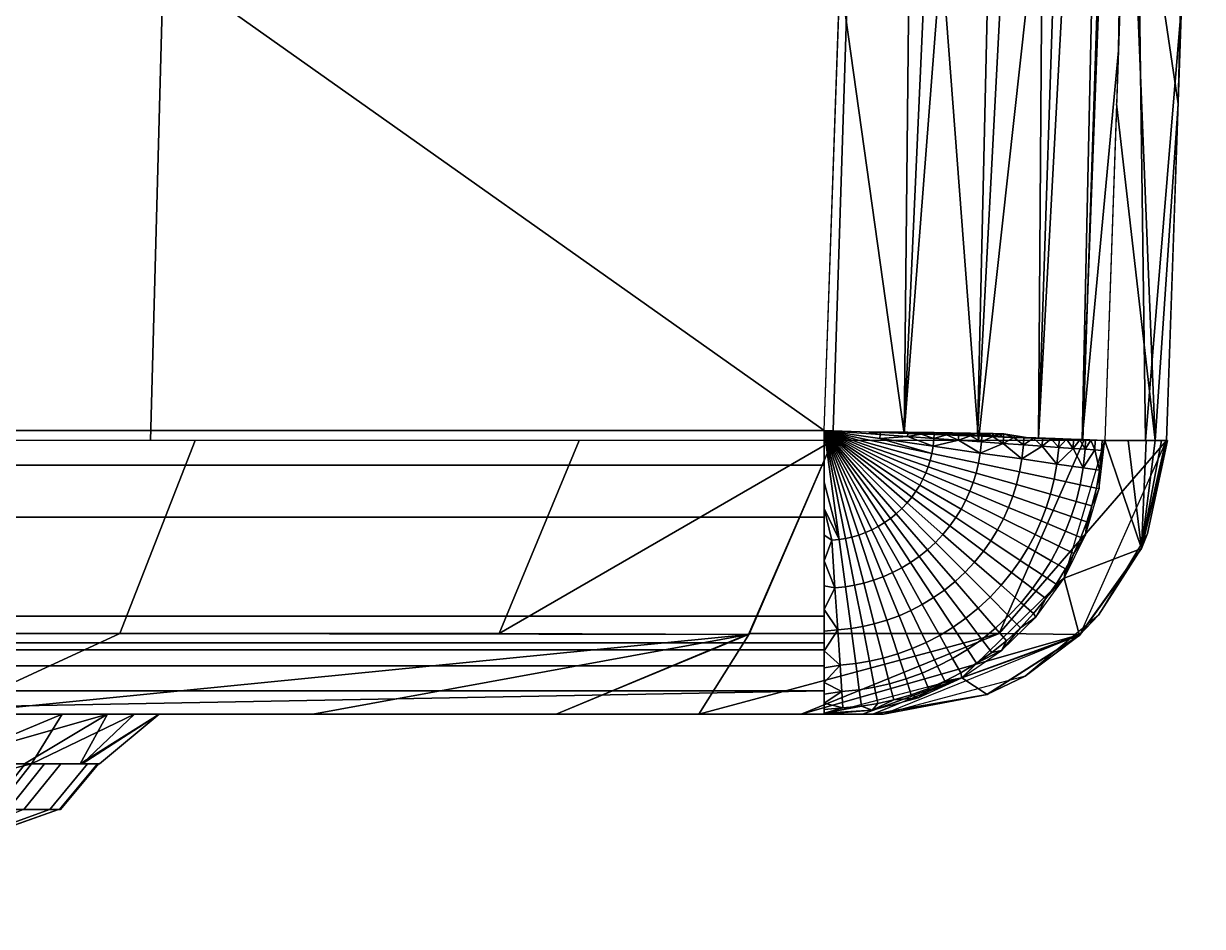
# Model space of a CAD drawing. Extents: x -48 to 59, y -19 to 0.
# Drawn here: x 56.451 to 59.36, y -4.471 to -2.242 of the extents above; entities that cross this region are included whole.
import ezdxf

# ---------------------------------------------------------------- set-up
doc = ezdxf.new("R2010")
doc.units = 0
doc.header["$MEASUREMENT"] = 0
doc.layers.add('IGES LEVEL 0', color=7, linetype='CONTINUOUS')

msp = doc.modelspace()

# ---------------------------------------------------------------- linework, layer by layer
at = {"layer": 'IGES LEVEL 0'}
for points in [[(58.4271, -3.2469, 0), (58.4271, -3.2469, 0), (58.5414, 0.0531, 0), (53.7636, 0.0531, 0)], [(53.7636, 0.0531, 0), (53.7636, 0.0531, 0), (53.803, -3.2469, 0), (58.4271, -3.2469, 0)], [(54.0762, -3.271, 18.6437), (54.1432, 0.0531, 18.7385), (56.8536, 0.0531, 15.0783), (56.7639, -3.271, 15.0047)], [(56.7639, -3.271, 15.0047), (56.8536, 0.0531, 15.0783), (58.5548, 0.0531, 10.5702), (58.448, -3.271, 10.5248)], [(58.5548, 0.0531, 10.5702), (58.5548, 0.0531, 10.5702), (58.8073, -3.271, 8.6645), (58.448, -3.271, 10.5248)], [(58.659, 0.0531, 0.01), (58.659, 0.0531, 0.01), (58.6239, -3.2538, 0.0283), (58.4658, -2.1276, 0)], [(58.8073, -3.271, 8.6645), (58.8073, -3.271, 8.6645), (58.5548, 0.0531, 10.5702), (59.1748, 0.0531, 6.8312)], [(58.881, 0.0531, 0.0879), (58.881, 0.0531, 0.0879), (58.8049, -3.26, 0.1109), (58.6239, -3.2538, 0.0283)], [(58.6239, -3.2538, 0.0283), (58.6239, -3.2538, 0.0283), (58.7733, 0.0531, 0.0395), (58.881, 0.0531, 0.0879)], [(58.6239, -3.2538, 0.0283), (58.6239, -3.2538, 0.0283), (58.659, 0.0531, 0.01), (58.7733, 0.0531, 0.0395)], [(58.9791, 0.0531, 0.1535), (58.9791, 0.0531, 0.1535), (58.9553, -3.2652, 0.2411), (58.8049, -3.26, 0.1109)], [(58.8049, -3.26, 0.1109), (58.8049, -3.26, 0.1109), (58.881, 0.0531, 0.0879), (58.9791, 0.0531, 0.1535)], [(59.1748, 0.0531, 6.8312), (59.1748, 0.0531, 6.8312), (59.0652, -3.271, 6.7846), (58.8073, -3.271, 8.6645)], [(59.1355, 0.0531, 0.3293), (59.1355, 0.0531, 0.3293), (59.063, -3.269, 0.4084), (58.9553, -3.2652, 0.2411)], [(58.9553, -3.2652, 0.2411), (58.9553, -3.2652, 0.2411), (59.0647, 0.0531, 0.2348), (59.1355, 0.0531, 0.3293)], [(58.9553, -3.2652, 0.2411), (58.9553, -3.2652, 0.2411), (58.9791, 0.0531, 0.1535), (59.0647, 0.0531, 0.2348)], [(59.063, -3.269, 0.4084), (59.063, -3.269, 0.4084), (59.1355, 0.0531, 0.3293), (59.1893, 0.0531, 0.4343)], [(59.1893, 0.0531, 0.4343), (59.1893, 0.0531, 0.4343), (59.1527, -2.3085, 0.5996), (59.063, -3.269, 0.4084)], [(59.1748, 0.0531, 6.8312), (59.1748, 0.0531, 6.8312), (59.2201, -3.271, 4.8934), (59.0652, -3.271, 6.7846)], [(59.1893, 0.0531, 0.4343), (59.1893, 0.0531, 0.4343), (59.1861, -1.3461, 0.5999), (59.1527, -2.3085, 0.5996)], [(59.3085, -2.1969, 2.9995), (59.3085, -2.1969, 2.9995), (59.2201, -3.271, 4.8934), (59.1748, 0.0531, 6.8312)], [(59.177, -1.6089, 0.5998), (59.177, -1.6089, 0.5998), (59.3002, -2.44, 2.9995), (59.3602, 0.0531, 1.8273)], [(59.3602, 0.0531, 1.8273), (59.3602, 0.0531, 1.8273), (59.3002, -2.44, 2.9995), (59.3287, -1.6089, 2.9997)], [(59.2439, -3.2709, 1.7948), (59.2439, -3.2709, 1.7948), (59.177, -1.6089, 0.5998), (59.1482, -2.4399, 0.5995)], [(59.177, -1.6089, 0.5998), (59.177, -1.6089, 0.5998), (59.2439, -3.2709, 1.7948), (59.3002, -2.44, 2.9995)], [(58.4658, -2.1276, 0), (58.4658, -2.1276, 0), (58.6239, -3.2538, 0.0283), (58.4271, -3.2469, 0)], [(59.3085, -2.1969, 2.9995), (59.3085, -2.1969, 2.9995), (59.2716, -3.271, 2.9994), (59.2201, -3.271, 4.8934)], [(59.1527, -2.3085, 0.5996), (59.1527, -2.3085, 0.5996), (59.1194, -3.2709, 0.5993), (59.063, -3.269, 0.4084)], [(59.1482, -2.4399, 0.5995), (59.1482, -2.4399, 0.5995), (59.1194, -3.2709, 0.5993), (59.2439, -3.2709, 1.7948)], [(59.2439, -3.2709, 1.7948), (59.2439, -3.2709, 1.7948), (59.2716, -3.271, 2.9994), (59.3002, -2.44, 2.9995)], [(58.4271, -3.2469, 0), (53.803, -3.2469, 0), (53.803, -3.3318, 0.0052), (58.4271, -3.3318, 0.0052)], [(58.5651, -3.2568, 0.0138), (58.5651, -3.2568, 0.0138), (58.4271, -3.2469, 0), (58.564, -3.2666, 0.0138)], [(58.4271, -3.2469, 0), (58.4271, -3.2469, 0), (58.6882, -3.3203, 0.0547), (58.6925, -3.303, 0.0547)], [(58.4271, -3.2469, 0), (58.4271, -3.2469, 0), (58.6925, -3.303, 0.0547), (58.564, -3.2666, 0.0138)], [(58.4271, -3.2469, 0), (58.4271, -3.2469, 0), (58.6775, -3.3512, 0.0547), (58.6833, -3.3359, 0.0547)], [(58.6833, -3.3359, 0.0547), (58.6833, -3.3359, 0.0547), (58.6882, -3.3203, 0.0547), (58.4271, -3.2469, 0)], [(58.4271, -3.2469, 0), (58.4271, -3.2469, 0), (58.6624, -3.3819, 0.0547), (58.6704, -3.3668, 0.0547)], [(58.6704, -3.3668, 0.0547), (58.6704, -3.3668, 0.0547), (58.6775, -3.3512, 0.0547), (58.4271, -3.2469, 0)], [(58.4271, -3.2469, 0), (58.4271, -3.2469, 0), (58.6432, -3.4108, 0.0547), (58.6533, -3.3967, 0.0547)], [(58.6533, -3.3967, 0.0547), (58.6533, -3.3967, 0.0547), (58.6624, -3.3819, 0.0547), (58.4271, -3.2469, 0)], [(58.4271, -3.2469, 0), (58.4271, -3.2469, 0), (58.6183, -3.4393, 0.0547), (58.6313, -3.4255, 0.0547)], [(58.6313, -3.4255, 0.0547), (58.6313, -3.4255, 0.0547), (58.6432, -3.4108, 0.0547), (58.4271, -3.2469, 0)], [(58.4271, -3.2469, 0), (58.4271, -3.2469, 0), (58.5904, -3.4635, 0.0547), (58.6048, -3.4519, 0.0547)], [(58.6048, -3.4519, 0.0547), (58.6048, -3.4519, 0.0547), (58.6183, -3.4393, 0.0547), (58.4271, -3.2469, 0)], [(58.4271, -3.2469, 0), (58.4271, -3.2469, 0), (58.5602, -3.4833, 0.0547), (58.5756, -3.4739, 0.0547)], [(58.5756, -3.4739, 0.0547), (58.5756, -3.4739, 0.0547), (58.5904, -3.4635, 0.0547), (58.4271, -3.2469, 0)], [(58.4271, -3.2469, 0), (58.4271, -3.2469, 0), (58.5286, -3.4985, 0.0547), (58.5447, -3.4914, 0.0547)], [(58.5447, -3.4914, 0.0547), (58.5447, -3.4914, 0.0547), (58.5602, -3.4833, 0.0547), (58.4271, -3.2469, 0)], [(58.4271, -3.2469, 0), (58.4271, -3.2469, 0), (58.4949, -3.5096, 0.0547), (58.5119, -3.5046, 0.0547)], [(58.5119, -3.5046, 0.0547), (58.5119, -3.5046, 0.0547), (58.5286, -3.4985, 0.0547), (58.4271, -3.2469, 0)], [(58.4271, -3.2469, 0), (58.4271, -3.2469, 0), (58.4634, -3.5158, 0.0547), (58.4792, -3.5131, 0.0547)], [(58.4792, -3.5131, 0.0547), (58.4792, -3.5131, 0.0547), (58.4949, -3.5096, 0.0547), (58.4271, -3.2469, 0)], [(58.4271, -3.2469, 0), (58.4271, -3.2469, 0), (58.4271, -3.3098, 0.0028), (58.4271, -3.3743, 0.0117)], [(58.5375, -3.2508, 0.0088), (58.5375, -3.2508, 0.0088), (58.4271, -3.2469, 0), (58.5651, -3.2568, 0.0138)], [(58.4271, -3.3743, 0.0117), (58.4271, -3.3743, 0.0117), (58.4634, -3.5158, 0.0547), (58.4271, -3.2469, 0)], [(58.6329, -3.2506, 0.0309), (58.6329, -3.2506, 0.0309), (58.6451, -3.2545, 0.0349), (58.5375, -3.2508, 0.0088)], [(58.5653, -3.2519, 0.0138), (58.5653, -3.2519, 0.0138), (58.6329, -3.2506, 0.0309), (58.5375, -3.2508, 0.0088)], [(58.5375, -3.2508, 0.0088), (58.5375, -3.2508, 0.0088), (58.5651, -3.2568, 0.0138), (58.5653, -3.2519, 0.0138)], [(58.6324, -3.2616, 0.0309), (58.6324, -3.2616, 0.0309), (58.5651, -3.2568, 0.0138), (58.564, -3.2666, 0.0138)], [(58.6328, -3.2543, 0.0309), (58.5653, -3.2519, 0.0138), (58.5651, -3.2568, 0.0138), (58.6324, -3.2616, 0.0309)], [(58.6329, -3.2506, 0.0309), (58.6329, -3.2506, 0.0309), (58.5653, -3.2519, 0.0138), (58.6328, -3.2543, 0.0309)], [(58.6658, -3.2554, 0.042), (58.6658, -3.2554, 0.042), (58.6328, -3.2543, 0.0309), (58.6324, -3.2616, 0.0309)], [(58.6658, -3.2554, 0.042), (58.6658, -3.2554, 0.042), (58.6324, -3.2616, 0.0309), (58.6976, -3.2662, 0.0547)], [(58.6659, -3.2512, 0.042), (58.6329, -3.2506, 0.0309), (58.6328, -3.2543, 0.0309), (58.6658, -3.2554, 0.042)], [(58.6451, -3.2545, 0.0349), (58.6451, -3.2545, 0.0349), (58.6329, -3.2506, 0.0309), (58.6659, -3.2512, 0.042)], [(58.6451, -3.2545, 0.0349), (58.6451, -3.2545, 0.0349), (58.6659, -3.2512, 0.042), (58.6822, -3.2515, 0.0481)], [(58.6451, -3.2545, 0.0349), (58.6451, -3.2545, 0.0349), (58.6822, -3.2515, 0.0481), (58.6983, -3.2518, 0.0547)], [(58.6983, -3.2518, 0.0547), (58.6983, -3.2518, 0.0547), (58.7473, -3.258, 0.0776), (58.6451, -3.2545, 0.0349)], [(58.6822, -3.2515, 0.0481), (58.6822, -3.2515, 0.0481), (58.6659, -3.2512, 0.042), (58.6658, -3.2554, 0.042)], [(58.6822, -3.2515, 0.0481), (58.6822, -3.2515, 0.0481), (58.6658, -3.2554, 0.042), (58.6981, -3.2566, 0.0547)], [(58.6976, -3.2662, 0.0547), (58.6976, -3.2662, 0.0547), (58.6981, -3.2566, 0.0547), (58.6658, -3.2554, 0.042)], [(58.6981, -3.2566, 0.0547), (58.6981, -3.2566, 0.0547), (58.6983, -3.2518, 0.0547), (58.6822, -3.2515, 0.0481)], [(58.7287, -3.2577, 0.0684), (58.7287, -3.2577, 0.0684), (58.6981, -3.2566, 0.0547), (58.6976, -3.2662, 0.0547)], [(58.7287, -3.2577, 0.0684), (58.7287, -3.2577, 0.0684), (58.6976, -3.2662, 0.0547), (58.7579, -3.2705, 0.0836)], [(58.7136, -3.252, 0.0614), (58.7136, -3.252, 0.0614), (58.6983, -3.2518, 0.0547), (58.6981, -3.2566, 0.0547)], [(58.7136, -3.252, 0.0614), (58.7136, -3.252, 0.0614), (58.6981, -3.2566, 0.0547), (58.7287, -3.2577, 0.0684)], [(58.7473, -3.258, 0.0776), (58.7473, -3.258, 0.0776), (58.6983, -3.2518, 0.0547), (58.7136, -3.252, 0.0614)], [(58.7287, -3.2577, 0.0684), (58.7287, -3.2577, 0.0684), (58.7288, -3.2523, 0.0684), (58.7136, -3.252, 0.0614)], [(58.7473, -3.258, 0.0776), (58.7473, -3.258, 0.0776), (58.7136, -3.252, 0.0614), (58.7288, -3.2523, 0.0684)], [(58.7438, -3.2526, 0.0758), (58.7438, -3.2526, 0.0758), (58.7288, -3.2523, 0.0684), (58.7287, -3.2577, 0.0684)], [(58.7438, -3.2526, 0.0758), (58.7438, -3.2526, 0.0758), (58.7287, -3.2577, 0.0684), (58.7585, -3.2587, 0.0836)], [(58.7579, -3.2705, 0.0836), (58.7579, -3.2705, 0.0836), (58.7585, -3.2587, 0.0836), (58.7287, -3.2577, 0.0684)], [(58.7473, -3.258, 0.0776), (58.7473, -3.258, 0.0776), (58.7288, -3.2523, 0.0684), (58.7438, -3.2526, 0.0758)], [(58.7585, -3.2587, 0.0836), (58.7585, -3.2587, 0.0836), (58.7587, -3.2528, 0.0836), (58.7438, -3.2526, 0.0758)], [(58.7473, -3.258, 0.0776), (58.7473, -3.258, 0.0776), (58.7438, -3.2526, 0.0758), (58.7587, -3.2528, 0.0836)], [(58.7473, -3.258, 0.0776), (58.7473, -3.258, 0.0776), (58.7587, -3.2528, 0.0836), (58.7733, -3.2531, 0.0917)], [(58.7473, -3.258, 0.0776), (58.7473, -3.258, 0.0776), (58.7733, -3.2531, 0.0917), (58.7878, -3.2534, 0.1001)], [(58.7473, -3.258, 0.0776), (58.7473, -3.258, 0.0776), (58.7878, -3.2534, 0.1001), (58.802, -3.2536, 0.1089)], [(58.802, -3.2536, 0.1089), (58.802, -3.2536, 0.1089), (58.8414, -3.2613, 0.136), (58.7473, -3.258, 0.0776)], [(58.7733, -3.2531, 0.0917), (58.7733, -3.2531, 0.0917), (58.7587, -3.2528, 0.0836), (58.7585, -3.2587, 0.0836)], [(58.7733, -3.2531, 0.0917), (58.7733, -3.2531, 0.0917), (58.7585, -3.2587, 0.0836), (58.7876, -3.2598, 0.1001)], [(58.7876, -3.2598, 0.1001), (58.7876, -3.2598, 0.1001), (58.7878, -3.2534, 0.1001), (58.7733, -3.2531, 0.0917)], [(58.802, -3.2536, 0.1089), (58.802, -3.2536, 0.1089), (58.7878, -3.2534, 0.1001), (58.7876, -3.2598, 0.1001)], [(58.802, -3.2536, 0.1089), (58.802, -3.2536, 0.1089), (58.7876, -3.2598, 0.1001), (58.8158, -3.2608, 0.118)], [(58.8158, -3.2608, 0.118), (58.8158, -3.2608, 0.118), (58.816, -3.2539, 0.118), (58.802, -3.2536, 0.1089)], [(58.8414, -3.2613, 0.136), (58.8414, -3.2613, 0.136), (58.802, -3.2536, 0.1089), (58.816, -3.2539, 0.118)], [(58.8298, -3.2541, 0.1275), (58.8298, -3.2541, 0.1275), (58.816, -3.2539, 0.118), (58.8158, -3.2608, 0.118)], [(58.8298, -3.2541, 0.1275), (58.8298, -3.2541, 0.1275), (58.8158, -3.2608, 0.118), (58.8432, -3.2618, 0.1373)], [(58.8414, -3.2613, 0.136), (58.8414, -3.2613, 0.136), (58.816, -3.2539, 0.118), (58.8298, -3.2541, 0.1275)], [(58.8432, -3.2618, 0.1373), (58.8432, -3.2618, 0.1373), (58.8434, -3.2544, 0.1373), (58.8298, -3.2541, 0.1275)], [(58.8414, -3.2613, 0.136), (58.8414, -3.2613, 0.136), (58.8298, -3.2541, 0.1275), (58.8434, -3.2544, 0.1373)], [(58.8414, -3.2613, 0.136), (58.8414, -3.2613, 0.136), (58.8434, -3.2544, 0.1373), (58.8567, -3.2546, 0.1474)], [(58.8414, -3.2613, 0.136), (58.8414, -3.2613, 0.136), (58.8567, -3.2546, 0.1474), (58.8698, -3.2548, 0.1579)], [(58.8698, -3.2548, 0.1579), (58.8698, -3.2548, 0.1579), (58.9252, -3.2642, 0.2085), (58.8414, -3.2613, 0.136)], [(58.8567, -3.2546, 0.1474), (58.8567, -3.2546, 0.1474), (58.8434, -3.2544, 0.1373), (58.8432, -3.2618, 0.1373)], [(58.8567, -3.2546, 0.1474), (58.8567, -3.2546, 0.1474), (58.8432, -3.2618, 0.1373), (58.8696, -3.2627, 0.1579)], [(58.8696, -3.2627, 0.1579), (58.8696, -3.2627, 0.1579), (58.8698, -3.2548, 0.1579), (58.8567, -3.2546, 0.1474)], [(58.8698, -3.2548, 0.1579), (58.8698, -3.2548, 0.1579), (58.8696, -3.2627, 0.1579), (58.895, -3.2636, 0.1797)], [(58.895, -3.2636, 0.1797), (58.895, -3.2636, 0.1797), (58.9252, -3.2642, 0.2085), (58.8698, -3.2548, 0.1579)], [(56.8744, -3.271, 14.8), (55.6476, -3.271, 16.7707), (55.4768, -3.7479, 16.6474), (56.6883, -3.7479, 14.7012)], [(57.8225, -3.271, 12.6709), (56.8744, -3.271, 14.8), (56.6883, -3.7479, 14.7012), (57.6245, -3.7479, 12.5987)], [(57.6245, -3.7479, 12.5987), (57.6245, -3.7479, 12.5987), (58.2399, -3.7503, 10.4786), (58.448, -3.271, 10.5248)], [(57.6245, -3.7479, 12.5987), (57.6245, -3.7479, 12.5987), (58.448, -3.271, 10.5248), (57.8225, -3.271, 12.6709)], [(59.0679, -3.271, 6.7591), (58.448, -3.271, 10.5248), (58.2423, -3.7479, 10.4792), (58.8585, -3.7479, 6.7363)], [(58.6324, -3.2616, 0.0309), (58.6324, -3.2616, 0.0309), (58.564, -3.2666, 0.0138), (58.6956, -3.2854, 0.0547)], [(58.6925, -3.303, 0.0547), (58.6925, -3.303, 0.0547), (58.6956, -3.2854, 0.0547), (58.564, -3.2666, 0.0138)], [(58.6956, -3.2854, 0.0547), (58.6956, -3.2854, 0.0547), (58.6976, -3.2662, 0.0547), (58.6324, -3.2616, 0.0309)], [(58.8121, -3.3022, 0.118), (58.6956, -3.2854, 0.0547), (58.6925, -3.303, 0.0547), (58.8077, -3.3273, 0.118)], [(58.7579, -3.2705, 0.0836), (58.7579, -3.2705, 0.0836), (58.6976, -3.2662, 0.0547), (58.6956, -3.2854, 0.0547)], [(58.7579, -3.2705, 0.0836), (58.7579, -3.2705, 0.0836), (58.6956, -3.2854, 0.0547), (58.8121, -3.3022, 0.118)], [(58.7876, -3.2598, 0.1001), (58.7876, -3.2598, 0.1001), (58.7585, -3.2587, 0.0836), (58.7579, -3.2705, 0.0836)], [(58.7876, -3.2598, 0.1001), (58.7876, -3.2598, 0.1001), (58.7579, -3.2705, 0.0836), (58.8151, -3.2746, 0.118)], [(58.8121, -3.3022, 0.118), (58.8121, -3.3022, 0.118), (58.8151, -3.2746, 0.118), (58.7579, -3.2705, 0.0836)], [(58.8151, -3.2746, 0.118), (58.8151, -3.2746, 0.118), (58.8158, -3.2608, 0.118), (58.7876, -3.2598, 0.1001)], [(58.8688, -3.2785, 0.1579), (58.8688, -3.2785, 0.1579), (58.8151, -3.2746, 0.118), (58.8121, -3.3022, 0.118)], [(58.8688, -3.2785, 0.1579), (58.8688, -3.2785, 0.1579), (58.8121, -3.3022, 0.118), (58.9146, -3.3169, 0.2026)], [(58.8432, -3.2618, 0.1373), (58.8432, -3.2618, 0.1373), (58.8158, -3.2608, 0.118), (58.8151, -3.2746, 0.118)], [(58.8432, -3.2618, 0.1373), (58.8432, -3.2618, 0.1373), (58.8151, -3.2746, 0.118), (58.8688, -3.2785, 0.1579)], [(58.8688, -3.2785, 0.1579), (58.8688, -3.2785, 0.1579), (58.8696, -3.2627, 0.1579), (58.8432, -3.2618, 0.1373)], [(58.8585, -3.7479, 6.7363), (58.8585, -3.7479, 6.7363), (59.0585, -3.7503, 2.9976), (59.2716, -3.271, 2.9994)], [(58.8585, -3.7479, 6.7363), (58.8585, -3.7479, 6.7363), (59.2716, -3.271, 2.9994), (59.0679, -3.271, 6.7591)], [(58.895, -3.2636, 0.1797), (58.895, -3.2636, 0.1797), (58.8696, -3.2627, 0.1579), (58.8688, -3.2785, 0.1579)], [(58.895, -3.2636, 0.1797), (58.895, -3.2636, 0.1797), (58.8688, -3.2785, 0.1579), (58.9184, -3.282, 0.2026)], [(58.9146, -3.3169, 0.2026), (58.9146, -3.3169, 0.2026), (58.9184, -3.282, 0.2026), (58.8688, -3.2785, 0.1579)], [(58.9184, -3.282, 0.2026), (58.9184, -3.282, 0.2026), (58.9193, -3.2645, 0.2026), (58.895, -3.2636, 0.1797)], [(58.9252, -3.2642, 0.2085), (58.9252, -3.2642, 0.2085), (58.895, -3.2636, 0.1797), (58.9193, -3.2645, 0.2026)], [(58.9645, -3.2853, 0.2532), (58.9645, -3.2853, 0.2532), (58.9184, -3.282, 0.2026), (58.9146, -3.3169, 0.2026)], [(58.9645, -3.2853, 0.2532), (58.9645, -3.2853, 0.2532), (58.9146, -3.3169, 0.2026), (59.0012, -3.3293, 0.308)], [(58.9431, -3.2653, 0.2273), (58.9431, -3.2653, 0.2273), (58.9193, -3.2645, 0.2026), (58.9184, -3.282, 0.2026)], [(58.9431, -3.2653, 0.2273), (58.9431, -3.2653, 0.2273), (58.9184, -3.282, 0.2026), (58.9645, -3.2853, 0.2532)], [(58.9252, -3.2642, 0.2085), (58.9252, -3.2642, 0.2085), (58.9193, -3.2645, 0.2026), (58.9431, -3.2653, 0.2273)], [(58.9656, -3.2661, 0.2532), (58.9656, -3.2661, 0.2532), (58.9965, -3.2667, 0.2933), (58.9252, -3.2642, 0.2085)], [(58.9252, -3.2642, 0.2085), (58.9252, -3.2642, 0.2085), (58.9431, -3.2653, 0.2273), (58.9656, -3.2661, 0.2532)], [(58.9645, -3.2853, 0.2532), (58.9645, -3.2853, 0.2532), (58.9656, -3.2661, 0.2532), (58.9431, -3.2653, 0.2273)], [(58.9868, -3.2669, 0.2801), (58.9868, -3.2669, 0.2801), (58.9656, -3.2661, 0.2532), (58.9645, -3.2853, 0.2532)], [(58.9868, -3.2669, 0.2801), (58.9868, -3.2669, 0.2801), (58.9645, -3.2853, 0.2532), (59.0056, -3.2882, 0.308)], [(59.0012, -3.3293, 0.308), (59.0012, -3.3293, 0.308), (59.0056, -3.2882, 0.308), (58.9645, -3.2853, 0.2532)], [(58.9965, -3.2667, 0.2933), (58.9965, -3.2667, 0.2933), (58.9656, -3.2661, 0.2532), (58.9868, -3.2669, 0.2801)], [(58.9965, -3.2667, 0.2933), (58.9965, -3.2667, 0.2933), (58.9868, -3.2669, 0.2801), (59.0067, -3.2676, 0.308)], [(59.0056, -3.2882, 0.308), (59.0056, -3.2882, 0.308), (59.0067, -3.2676, 0.308), (58.9868, -3.2669, 0.2801)], [(59.0251, -3.2682, 0.3369), (59.0251, -3.2682, 0.3369), (59.0535, -3.2686, 0.3884), (58.9965, -3.2667, 0.2933)], [(58.9965, -3.2667, 0.2933), (58.9965, -3.2667, 0.2933), (59.0067, -3.2676, 0.308), (59.0251, -3.2682, 0.3369)], [(59.0251, -3.2682, 0.3369), (59.0251, -3.2682, 0.3369), (59.0067, -3.2676, 0.308), (59.0056, -3.2882, 0.308)], [(59.0251, -3.2682, 0.3369), (59.0251, -3.2682, 0.3369), (59.0056, -3.2882, 0.308), (59.041, -3.2907, 0.3666)], [(59.2097, -3.5377, 2.9442), (59.2097, -3.5377, 2.9442), (59.0189, -3.6107, 0.6139), (59.1194, -3.2709, 0.5993)], [(59.041, -3.2907, 0.3666), (59.041, -3.2907, 0.3666), (59.0422, -3.2689, 0.3666), (59.0251, -3.2682, 0.3369)], [(59.0535, -3.2686, 0.3884), (59.0535, -3.2686, 0.3884), (59.0251, -3.2682, 0.3369), (59.0422, -3.2689, 0.3666)], [(59.0578, -3.2694, 0.3972), (59.0578, -3.2694, 0.3972), (59.0422, -3.2689, 0.3666), (59.041, -3.2907, 0.3666)], [(59.0578, -3.2694, 0.3972), (59.0578, -3.2694, 0.3972), (59.041, -3.2907, 0.3666), (59.0706, -3.2929, 0.4284)], [(59.0535, -3.2686, 0.3884), (59.0535, -3.2686, 0.3884), (59.0422, -3.2689, 0.3666), (59.0578, -3.2694, 0.3972)], [(59.0845, -3.2704, 0.4609), (59.0845, -3.2704, 0.4609), (59.0948, -3.2701, 0.4912), (59.0535, -3.2686, 0.3884)], [(59.0535, -3.2686, 0.3884), (59.0535, -3.2686, 0.3884), (59.0578, -3.2694, 0.3972), (59.0718, -3.2699, 0.4284)], [(59.0535, -3.2686, 0.3884), (59.0535, -3.2686, 0.3884), (59.0718, -3.2699, 0.4284), (59.0845, -3.2704, 0.4609)], [(59.0706, -3.2929, 0.4284), (59.0706, -3.2929, 0.4284), (59.0718, -3.2699, 0.4284), (59.0578, -3.2694, 0.3972)], [(59.0845, -3.2704, 0.4609), (59.0845, -3.2704, 0.4609), (59.0718, -3.2699, 0.4284), (59.0706, -3.2929, 0.4284)], [(59.0845, -3.2704, 0.4609), (59.0845, -3.2704, 0.4609), (59.0706, -3.2929, 0.4284), (59.0943, -3.2945, 0.4939)], [(59.0948, -3.2701, 0.4912), (59.0948, -3.2701, 0.4912), (59.0845, -3.2704, 0.4609), (59.0956, -3.2708, 0.4939)], [(59.0943, -3.2945, 0.4939), (59.0943, -3.2945, 0.4939), (59.0956, -3.2708, 0.4939), (59.0845, -3.2704, 0.4609)], [(59.1128, -3.2714, 0.5615), (59.0956, -3.2708, 0.4939), (59.0943, -3.2945, 0.4939), (59.1115, -3.2958, 0.5615)], [(59.1128, -3.2714, 0.5615), (59.1128, -3.2714, 0.5615), (59.1194, -3.2709, 0.5993), (59.0948, -3.2701, 0.4912)], [(59.0948, -3.2701, 0.4912), (59.0948, -3.2701, 0.4912), (59.0956, -3.2708, 0.4939), (59.1128, -3.2714, 0.5615)], [(59.1063, -3.3444, 0.5615), (59.1063, -3.3444, 0.5615), (59.1053, -3.3894, 0.6013), (59.1194, -3.2709, 0.5993)], [(59.1194, -3.2709, 0.5993), (59.1194, -3.2709, 0.5993), (59.1115, -3.2958, 0.5615), (59.1063, -3.3444, 0.5615)], [(59.1194, -3.2709, 0.5993), (59.1194, -3.2709, 0.5993), (59.1128, -3.2714, 0.5615), (59.1115, -3.2958, 0.5615)], [(59.2097, -3.5377, 2.9442), (59.2097, -3.5377, 2.9442), (59.1194, -3.2709, 0.5993), (59.1773, -3.2709, 1.0441)], [(59.2097, -3.5377, 2.9442), (59.2097, -3.5377, 2.9442), (59.1773, -3.2709, 1.0441), (59.2217, -3.2709, 1.4905)], [(59.2097, -3.5377, 2.9442), (59.2097, -3.5377, 2.9442), (59.2697, -3.2709, 2.3718), (59.2739, -3.2709, 2.6659)], [(59.2097, -3.5377, 2.9442), (59.2097, -3.5377, 2.9442), (59.2595, -3.2709, 2.0777), (59.2697, -3.2709, 2.3718)], [(59.2097, -3.5377, 2.9442), (59.2097, -3.5377, 2.9442), (59.2436, -3.2709, 1.7839), (59.2595, -3.2709, 2.0777)], [(59.2097, -3.5377, 2.9442), (59.2097, -3.5377, 2.9442), (59.2217, -3.2709, 1.4905), (59.2436, -3.2709, 1.7839)], [(59.2097, -3.5377, 2.9442), (59.2097, -3.5377, 2.9442), (59.2739, -3.2709, 2.6659), (59.2243, -3.5012, 2.999)], [(59.2243, -3.5012, 2.999), (59.2243, -3.5012, 2.999), (59.2739, -3.2709, 2.6659), (59.2717, -3.271, 2.9994)], [(58.8077, -3.3273, 0.118), (58.6925, -3.303, 0.0547), (58.6882, -3.3203, 0.0547), (58.8016, -3.3522, 0.118)], [(58.9146, -3.3169, 0.2026), (58.8121, -3.3022, 0.118), (58.8077, -3.3273, 0.118), (58.909, -3.3487, 0.2026)], [(59.041, -3.2907, 0.3666), (59.041, -3.2907, 0.3666), (59.0056, -3.2882, 0.308), (59.0012, -3.3293, 0.308)], [(59.041, -3.2907, 0.3666), (59.041, -3.2907, 0.3666), (59.0012, -3.3293, 0.308), (59.0657, -3.3385, 0.4284)], [(59.0657, -3.3385, 0.4284), (59.0657, -3.3385, 0.4284), (59.0706, -3.2929, 0.4284), (59.041, -3.2907, 0.3666)], [(59.0943, -3.2945, 0.4939), (59.0943, -3.2945, 0.4939), (59.0706, -3.2929, 0.4284), (59.0657, -3.3385, 0.4284)], [(59.0943, -3.2945, 0.4939), (59.0943, -3.2945, 0.4939), (59.0657, -3.3385, 0.4284), (59.1063, -3.3444, 0.5615)], [(59.1063, -3.3444, 0.5615), (59.1063, -3.3444, 0.5615), (59.1115, -3.2958, 0.5615), (59.0943, -3.2945, 0.4939)], [(58.4271, -3.3318, 0.0052), (53.803, -3.3318, 0.0052), (53.803, -3.4608, 0.0335), (58.4271, -3.4608, 0.0335)], [(58.7945, -3.3746, 0.118), (58.6833, -3.3359, 0.0547), (58.6775, -3.3512, 0.0547), (58.7862, -3.3965, 0.118)], [(58.8016, -3.3522, 0.118), (58.6882, -3.3203, 0.0547), (58.6833, -3.3359, 0.0547), (58.7945, -3.3746, 0.118)], [(58.909, -3.3487, 0.2026), (58.8077, -3.3273, 0.118), (58.8016, -3.3522, 0.118), (58.9013, -3.3802, 0.2026)], [(59.0012, -3.3293, 0.308), (58.9146, -3.3169, 0.2026), (58.909, -3.3487, 0.2026), (58.9945, -3.3668, 0.308)], [(59.0657, -3.3385, 0.4284), (59.0012, -3.3293, 0.308), (58.9945, -3.3668, 0.308), (59.0583, -3.3803, 0.4284)], [(59.1063, -3.3444, 0.5615), (59.0657, -3.3385, 0.4284), (59.0583, -3.3803, 0.4284), (59.0984, -3.3888, 0.5615)], [(59.1053, -3.3894, 0.6013), (59.1053, -3.3894, 0.6013), (59.1063, -3.3444, 0.5615), (59.0984, -3.3888, 0.5615)], [(58.4634, -3.5158, 0.0547), (58.4634, -3.5158, 0.0547), (58.4271, -3.3743, 0.0117), (58.4271, -3.4395, 0.027)], [(58.776, -3.4188, 0.118), (58.6704, -3.3668, 0.0547), (58.6624, -3.3819, 0.0547), (58.7645, -3.4405, 0.118)], [(58.7862, -3.3965, 0.118), (58.6775, -3.3512, 0.0547), (58.6704, -3.3668, 0.0547), (58.776, -3.4188, 0.118)], [(58.9013, -3.3802, 0.2026), (58.8016, -3.3522, 0.118), (58.7945, -3.3746, 0.118), (58.8924, -3.4086, 0.2026)], [(58.9945, -3.3668, 0.308), (58.909, -3.3487, 0.2026), (58.9013, -3.3802, 0.2026), (58.9854, -3.4038, 0.308)], [(59.0583, -3.3803, 0.4284), (58.9945, -3.3668, 0.308), (58.9854, -3.4038, 0.308), (59.0482, -3.4215, 0.4284)], [(58.7514, -3.4617, 0.118), (58.6533, -3.3967, 0.0547), (58.6432, -3.4108, 0.0547), (58.737, -3.482, 0.118)], [(58.7645, -3.4405, 0.118), (58.6624, -3.3819, 0.0547), (58.6533, -3.3967, 0.0547), (58.7514, -3.4617, 0.118)], [(58.8818, -3.4363, 0.2026), (58.7862, -3.3965, 0.118), (58.776, -3.4188, 0.118), (58.8689, -3.4646, 0.2026)], [(58.8924, -3.4086, 0.2026), (58.7945, -3.3746, 0.118), (58.7862, -3.3965, 0.118), (58.8818, -3.4363, 0.2026)], [(58.9854, -3.4038, 0.308), (58.9013, -3.3802, 0.2026), (58.8924, -3.4086, 0.2026), (58.9749, -3.4372, 0.308)], [(59.0984, -3.3888, 0.5615), (59.0583, -3.3803, 0.4284), (59.0482, -3.4215, 0.4284), (59.0876, -3.4325, 0.5615)], [(59.0876, -3.4325, 0.5615), (59.0876, -3.4325, 0.5615), (59.0714, -3.5038, 0.6062), (59.1053, -3.3894, 0.6013)], [(59.1053, -3.3894, 0.6013), (59.1053, -3.3894, 0.6013), (59.0984, -3.3888, 0.5615), (59.0876, -3.4325, 0.5615)], [(58.7199, -3.503, 0.118), (58.6313, -3.4255, 0.0547), (58.6183, -3.4393, 0.0547), (58.7014, -3.5228, 0.118)], [(58.737, -3.482, 0.118), (58.6432, -3.4108, 0.0547), (58.6313, -3.4255, 0.0547), (58.7199, -3.503, 0.118)], [(58.8689, -3.4646, 0.2026), (58.776, -3.4188, 0.118), (58.7645, -3.4405, 0.118), (58.8543, -3.492, 0.2026)], [(58.9749, -3.4372, 0.308), (58.8924, -3.4086, 0.2026), (58.8818, -3.4363, 0.2026), (58.9624, -3.4699, 0.308)], [(59.0482, -3.4215, 0.4284), (58.9854, -3.4038, 0.308), (58.9749, -3.4372, 0.308), (59.0365, -3.4586, 0.4284)], [(59.0876, -3.4325, 0.5615), (59.0482, -3.4215, 0.4284), (59.0365, -3.4586, 0.4284), (59.0752, -3.4721, 0.5615)], [(59.0714, -3.5038, 0.6062), (59.0714, -3.5038, 0.6062), (59.0876, -3.4325, 0.5615), (59.0752, -3.4721, 0.5615)], [(58.4271, -3.4608, 0.0335), (53.803, -3.4608, 0.0335), (53.803, -3.7048, 0.1705), (58.4271, -3.7048, 0.1705)], [(58.4453, -3.5176, 0.0547), (58.4453, -3.5176, 0.0547), (58.4271, -3.4395, 0.027), (58.4271, -3.5046, 0.0491)], [(58.4271, -3.4395, 0.027), (58.4271, -3.4395, 0.027), (58.4453, -3.5176, 0.0547), (58.4634, -3.5158, 0.0547)], [(58.6819, -3.5409, 0.118), (58.6048, -3.4519, 0.0547), (58.5904, -3.4635, 0.0547), (58.6612, -3.5576, 0.118)], [(58.7014, -3.5228, 0.118), (58.6183, -3.4393, 0.0547), (58.6048, -3.4519, 0.0547), (58.6819, -3.5409, 0.118)], [(58.8378, -3.5188, 0.2026), (58.7514, -3.4617, 0.118), (58.737, -3.482, 0.118), (58.8196, -3.5445, 0.2026)], [(58.8543, -3.492, 0.2026), (58.7645, -3.4405, 0.118), (58.7514, -3.4617, 0.118), (58.8378, -3.5188, 0.2026)], [(58.9624, -3.4699, 0.308), (58.8818, -3.4363, 0.2026), (58.8689, -3.4646, 0.2026), (58.9473, -3.5032, 0.308)], [(59.0365, -3.4586, 0.4284), (58.9749, -3.4372, 0.308), (58.9624, -3.4699, 0.308), (59.0226, -3.495, 0.4284)], [(59.0752, -3.4721, 0.5615), (59.0365, -3.4586, 0.4284), (59.0226, -3.495, 0.4284), (59.0605, -3.5108, 0.5615)], [(58.618, -3.5859, 0.118), (58.5602, -3.4833, 0.0547), (58.5447, -3.4914, 0.0547), (58.5957, -3.5975, 0.118)], [(58.6401, -3.5724, 0.118), (58.5756, -3.4739, 0.0547), (58.5602, -3.4833, 0.0547), (58.618, -3.5859, 0.118)], [(58.6612, -3.5576, 0.118), (58.5904, -3.4635, 0.0547), (58.5756, -3.4739, 0.0547), (58.6401, -3.5724, 0.118)], [(58.8196, -3.5445, 0.2026), (58.737, -3.482, 0.118), (58.7199, -3.503, 0.118), (58.7979, -3.5712, 0.2026)], [(58.9473, -3.5032, 0.308), (58.8689, -3.4646, 0.2026), (58.8543, -3.492, 0.2026), (58.9302, -3.5355, 0.308)], [(59.0226, -3.495, 0.4284), (58.9624, -3.4699, 0.308), (58.9473, -3.5032, 0.308), (59.0058, -3.532, 0.4284)], [(59.0714, -3.5038, 0.6062), (59.0714, -3.5038, 0.6062), (59.0752, -3.4721, 0.5615), (59.0605, -3.5108, 0.5615)], [(58.4453, -3.5176, 0.0547), (58.4453, -3.5176, 0.0547), (58.4271, -3.5046, 0.0491), (58.4271, -3.5684, 0.0782)], [(58.4271, -3.5684, 0.0782), (58.4271, -3.5684, 0.0782), (58.4532, -3.6351, 0.118), (58.4453, -3.5176, 0.0547)], [(58.4792, -3.6324, 0.118), (58.4634, -3.5158, 0.0547), (58.4453, -3.5176, 0.0547), (58.4532, -3.6351, 0.118)], [(58.5019, -3.6287, 0.118), (58.4792, -3.5131, 0.0547), (58.4634, -3.5158, 0.0547), (58.4792, -3.6324, 0.118)], [(58.5243, -3.6236, 0.118), (58.4949, -3.5096, 0.0547), (58.4792, -3.5131, 0.0547), (58.5019, -3.6287, 0.118)], [(58.5487, -3.6164, 0.118), (58.5119, -3.5046, 0.0547), (58.4949, -3.5096, 0.0547), (58.5243, -3.6236, 0.118)], [(58.5727, -3.6077, 0.118), (58.5286, -3.4985, 0.0547), (58.5119, -3.5046, 0.0547), (58.5487, -3.6164, 0.118)], [(58.5957, -3.5975, 0.118), (58.5447, -3.4914, 0.0547), (58.5286, -3.4985, 0.0547), (58.5727, -3.6077, 0.118)], [(58.7979, -3.5712, 0.2026), (58.7199, -3.503, 0.118), (58.7014, -3.5228, 0.118), (58.7744, -3.5962, 0.2026)], [(58.9107, -3.5671, 0.308), (58.8378, -3.5188, 0.2026), (58.8196, -3.5445, 0.2026), (58.8892, -3.5973, 0.308)], [(58.9302, -3.5355, 0.308), (58.8543, -3.492, 0.2026), (58.8378, -3.5188, 0.2026), (58.9107, -3.5671, 0.308)], [(59.0058, -3.532, 0.4284), (58.9473, -3.5032, 0.308), (58.9302, -3.5355, 0.308), (58.9867, -3.5679, 0.4284)], [(59.0605, -3.5108, 0.5615), (59.0226, -3.495, 0.4284), (59.0058, -3.532, 0.4284), (59.0426, -3.5502, 0.5615)], [(59.0426, -3.5502, 0.5615), (59.0426, -3.5502, 0.5615), (59.0189, -3.6107, 0.6139), (59.0714, -3.5038, 0.6062)], [(59.0714, -3.5038, 0.6062), (59.0714, -3.5038, 0.6062), (59.0605, -3.5108, 0.5615), (59.0426, -3.5502, 0.5615)], [(59.2091, -3.5377, 2.9818), (59.2091, -3.5377, 2.9818), (59.2243, -3.5012, 2.999), (59.1034, -3.7027, 2.998)], [(59.2243, -3.5012, 2.999), (59.2243, -3.5012, 2.999), (59.2091, -3.5377, 2.9818), (59.2097, -3.5377, 2.9442)], [(58.7497, -3.6191, 0.2026), (58.6819, -3.5409, 0.118), (58.6612, -3.5576, 0.118), (58.7236, -3.6403, 0.2026)], [(58.7744, -3.5962, 0.2026), (58.7014, -3.5228, 0.118), (58.6819, -3.5409, 0.118), (58.7497, -3.6191, 0.2026)], [(58.8892, -3.5973, 0.308), (58.8196, -3.5445, 0.2026), (58.7979, -3.5712, 0.2026), (58.8637, -3.6287, 0.308)], [(58.9867, -3.5679, 0.4284), (58.9302, -3.5355, 0.308), (58.9107, -3.5671, 0.308), (58.965, -3.6031, 0.4284)], [(59.0426, -3.5502, 0.5615), (59.0058, -3.532, 0.4284), (58.9867, -3.5679, 0.4284), (59.0223, -3.5883, 0.5615)], [(59.0189, -3.6107, 0.6139), (59.0189, -3.6107, 0.6139), (59.2097, -3.5377, 2.9442), (59.0569, -3.7527, 2.942)], [(59.0563, -3.7527, 2.9792), (59.0569, -3.7527, 2.942), (59.2097, -3.5377, 2.9442), (59.2091, -3.5377, 2.9818)], [(59.1034, -3.7027, 2.998), (59.1034, -3.7027, 2.998), (59.0563, -3.7527, 2.9792), (59.2091, -3.5377, 2.9818)], [(58.4532, -3.6351, 0.118), (58.4532, -3.6351, 0.118), (58.4271, -3.5684, 0.0782), (58.4271, -3.63, 0.1141)], [(58.6968, -3.6591, 0.2026), (58.6401, -3.5724, 0.118), (58.618, -3.5859, 0.118), (58.6689, -3.6761, 0.2026)], [(58.7236, -3.6403, 0.2026), (58.6612, -3.5576, 0.118), (58.6401, -3.5724, 0.118), (58.6968, -3.6591, 0.2026)], [(58.8637, -3.6287, 0.308), (58.7979, -3.5712, 0.2026), (58.7744, -3.5962, 0.2026), (58.836, -3.6582, 0.308)], [(58.965, -3.6031, 0.4284), (58.9107, -3.5671, 0.308), (58.8892, -3.5973, 0.308), (58.9412, -3.6367, 0.4284)], [(59.0223, -3.5883, 0.5615), (58.9867, -3.5679, 0.4284), (58.965, -3.6031, 0.4284), (58.9992, -3.6257, 0.5615)], [(59.0189, -3.6107, 0.6139), (59.0189, -3.6107, 0.6139), (59.0426, -3.5502, 0.5615), (59.0223, -3.5883, 0.5615)], [(58.6406, -3.6908, 0.2026), (58.5957, -3.5975, 0.118), (58.5727, -3.6077, 0.118), (58.6114, -3.7037, 0.2026)], [(58.6689, -3.6761, 0.2026), (58.618, -3.5859, 0.118), (58.5957, -3.5975, 0.118), (58.6406, -3.6908, 0.2026)], [(58.836, -3.6582, 0.308), (58.7744, -3.5962, 0.2026), (58.7497, -3.6191, 0.2026), (58.807, -3.6851, 0.308)], [(58.9412, -3.6367, 0.4284), (58.8892, -3.5973, 0.308), (58.8637, -3.6287, 0.308), (58.9127, -3.6716, 0.4284)], [(58.9992, -3.6257, 0.5615), (58.965, -3.6031, 0.4284), (58.9412, -3.6367, 0.4284), (58.9738, -3.6615, 0.5615)], [(59.0189, -3.6107, 0.6139), (59.0189, -3.6107, 0.6139), (59.0223, -3.5883, 0.5615), (58.9992, -3.6257, 0.5615)], [(58.4532, -3.6351, 0.118), (58.4532, -3.6351, 0.118), (58.4271, -3.63, 0.1141), (58.4271, -3.6881, 0.1566)], [(58.4271, -3.6881, 0.1566), (58.4271, -3.6881, 0.1566), (58.4601, -3.7384, 0.2026), (58.4532, -3.6351, 0.118)], [(58.493, -3.7351, 0.2026), (58.4792, -3.6324, 0.118), (58.4532, -3.6351, 0.118), (58.4601, -3.7384, 0.2026)], [(58.5218, -3.7303, 0.2026), (58.5019, -3.6287, 0.118), (58.4792, -3.6324, 0.118), (58.493, -3.7351, 0.2026)], [(58.5502, -3.7239, 0.2026), (58.5243, -3.6236, 0.118), (58.5019, -3.6287, 0.118), (58.5218, -3.7303, 0.2026)], [(58.5811, -3.7148, 0.2026), (58.5487, -3.6164, 0.118), (58.5243, -3.6236, 0.118), (58.5502, -3.7239, 0.2026)], [(58.6114, -3.7037, 0.2026), (58.5727, -3.6077, 0.118), (58.5487, -3.6164, 0.118), (58.5811, -3.7148, 0.2026)], [(58.807, -3.6851, 0.308), (58.7497, -3.6191, 0.2026), (58.7236, -3.6403, 0.2026), (58.7762, -3.71, 0.308)], [(59.0569, -3.7527, 2.942), (59.0569, -3.7527, 2.942), (58.7665, -3.8571, 0.6506), (59.0189, -3.6107, 0.6139)], [(58.9127, -3.6716, 0.4284), (58.8637, -3.6287, 0.308), (58.836, -3.6582, 0.308), (58.882, -3.7044, 0.4284)], [(58.9738, -3.6615, 0.5615), (58.9738, -3.6615, 0.5615), (58.9491, -3.707, 0.624), (59.0189, -3.6107, 0.6139)], [(59.0189, -3.6107, 0.6139), (59.0189, -3.6107, 0.6139), (58.9992, -3.6257, 0.5615), (58.9738, -3.6615, 0.5615)], [(58.7447, -3.7322, 0.308), (58.6968, -3.6591, 0.2026), (58.6689, -3.6761, 0.2026), (58.7118, -3.7522, 0.308)], [(58.7762, -3.71, 0.308), (58.7236, -3.6403, 0.2026), (58.6968, -3.6591, 0.2026), (58.7447, -3.7322, 0.308)], [(58.882, -3.7044, 0.4284), (58.836, -3.6582, 0.308), (58.807, -3.6851, 0.308), (58.8497, -3.7344, 0.4284)], [(58.9738, -3.6615, 0.5615), (58.9412, -3.6367, 0.4284), (58.9127, -3.6716, 0.4284), (58.9436, -3.6986, 0.5615)], [(58.9491, -3.707, 0.624), (58.9491, -3.707, 0.624), (58.9738, -3.6615, 0.5615), (58.9436, -3.6986, 0.5615)], [(58.4601, -3.7384, 0.2026), (58.4601, -3.7384, 0.2026), (58.4271, -3.6881, 0.1566), (58.4271, -3.7419, 0.205)], [(58.6785, -3.7696, 0.308), (58.6406, -3.6908, 0.2026), (58.6114, -3.7037, 0.2026), (58.6441, -3.7847, 0.308)], [(58.7118, -3.7522, 0.308), (58.6689, -3.6761, 0.2026), (58.6406, -3.6908, 0.2026), (58.6785, -3.7696, 0.308)], [(58.8497, -3.7344, 0.4284), (58.807, -3.6851, 0.308), (58.7762, -3.71, 0.308), (58.8154, -3.7621, 0.4284)], [(58.9436, -3.6986, 0.5615), (58.9127, -3.6716, 0.4284), (58.882, -3.7044, 0.4284), (58.9109, -3.7335, 0.5615)], [(58.4271, -3.7048, 0.1705), (53.803, -3.7048, 0.1705), (53.803, -3.7705, 0.2353), (58.4271, -3.7705, 0.2353)], [(58.6085, -3.7978, 0.308), (58.5811, -3.7148, 0.2026), (58.5502, -3.7239, 0.2026), (58.572, -3.8085, 0.308)], [(58.6441, -3.7847, 0.308), (58.6114, -3.7037, 0.2026), (58.5811, -3.7148, 0.2026), (58.6085, -3.7978, 0.308)], [(58.8154, -3.7621, 0.4284), (58.7762, -3.71, 0.308), (58.7447, -3.7322, 0.308), (58.7804, -3.7868, 0.4284)], [(58.9109, -3.7335, 0.5615), (58.882, -3.7044, 0.4284), (58.8497, -3.7344, 0.4284), (58.8765, -3.7654, 0.5615)], [(58.9109, -3.7335, 0.5615), (58.9109, -3.7335, 0.5615), (58.8642, -3.79, 0.6364), (58.9491, -3.707, 0.624)], [(58.9491, -3.707, 0.624), (58.9491, -3.707, 0.624), (58.9436, -3.6986, 0.5615), (58.9109, -3.7335, 0.5615)], [(59.0563, -3.7527, 2.9792), (59.0563, -3.7527, 2.9792), (59.1034, -3.7027, 2.998), (58.9225, -3.8529, 2.9964)], [(56.6883, -3.7479, 14.7012), (55.4768, -3.7479, 16.6474), (55.0805, -3.9469, 16.3611), (56.2564, -3.9469, 14.472)], [(58.2399, -3.7503, 10.4786), (58.2399, -3.7503, 10.4786), (56.6883, -3.7479, 14.7012), (56.2564, -3.9469, 14.472)], [(58.2399, -3.7503, 10.4786), (58.2399, -3.7503, 10.4786), (56.2564, -3.9469, 14.472), (57.1652, -3.9469, 12.4311)], [(58.2399, -3.7503, 10.4786), (58.2399, -3.7503, 10.4786), (57.6245, -3.7479, 12.5987), (56.6883, -3.7479, 14.7012)], [(57.1652, -3.9469, 12.4311), (57.1652, -3.9469, 12.4311), (57.765, -3.9469, 10.3735), (58.2399, -3.7503, 10.4786)], [(58.2423, -3.7479, 10.4792), (58.2423, -3.7479, 10.4792), (57.765, -3.9469, 10.3735), (58.1175, -3.9469, 8.5475)], [(58.8585, -3.7479, 6.7363), (58.8585, -3.7479, 6.7363), (58.1175, -3.9469, 8.5475), (58.3698, -3.9469, 6.7054)], [(58.1175, -3.9469, 8.5475), (58.1175, -3.9469, 8.5475), (58.8585, -3.7479, 6.7363), (58.2423, -3.7479, 10.4792)], [(58.3698, -3.9469, 6.7054), (58.3698, -3.9469, 6.7054), (59.0585, -3.7503, 2.9976), (58.8585, -3.7479, 6.7363)], [(59.0585, -3.7503, 2.9976), (59.0585, -3.7503, 2.9976), (58.3698, -3.9469, 6.7054), (58.5215, -3.9469, 4.8524)], [(58.4601, -3.7384, 0.2026), (58.4601, -3.7384, 0.2026), (58.4271, -3.7419, 0.205), (58.4271, -3.7904, 0.2588)], [(58.4271, -3.7904, 0.2588), (58.4271, -3.7904, 0.2588), (58.466, -3.8256, 0.308), (58.4601, -3.7384, 0.2026)], [(58.5047, -3.8217, 0.308), (58.493, -3.7351, 0.2026), (58.4601, -3.7384, 0.2026), (58.466, -3.8256, 0.308)], [(58.5386, -3.8161, 0.308), (58.5218, -3.7303, 0.2026), (58.493, -3.7351, 0.2026), (58.5047, -3.8217, 0.308)], [(58.5215, -3.9469, 4.8524), (58.5215, -3.9469, 4.8524), (58.5721, -3.9469, 2.9935), (59.0585, -3.7503, 2.9976)], [(58.572, -3.8085, 0.308), (58.5502, -3.7239, 0.2026), (58.5218, -3.7303, 0.2026), (58.5386, -3.8161, 0.308)], [(58.7438, -3.809, 0.4284), (58.7118, -3.7522, 0.308), (58.6785, -3.7696, 0.308), (58.7067, -3.8283, 0.4284)], [(58.7804, -3.7868, 0.4284), (58.7447, -3.7322, 0.308), (58.7118, -3.7522, 0.308), (58.7438, -3.809, 0.4284)], [(58.8765, -3.7654, 0.5615), (58.8497, -3.7344, 0.4284), (58.8154, -3.7621, 0.4284), (58.8401, -3.7948, 0.5615)], [(58.8642, -3.79, 0.6364), (58.8642, -3.79, 0.6364), (58.9109, -3.7335, 0.5615), (58.8765, -3.7654, 0.5615)], [(58.4271, -3.7705, 0.2353), (53.803, -3.7705, 0.2353), (53.803, -3.788, 0.2559), (58.4271, -3.788, 0.2559)], [(58.7067, -3.8283, 0.4284), (58.6785, -3.7696, 0.308), (58.6441, -3.7847, 0.308), (58.6685, -3.8452, 0.4284)], [(58.7665, -3.8571, 0.6506), (58.7665, -3.8571, 0.6506), (59.0569, -3.7527, 2.942), (58.8291, -3.8984, 2.9387)], [(58.8401, -3.7948, 0.5615), (58.8154, -3.7621, 0.4284), (58.7804, -3.7868, 0.4284), (58.8028, -3.821, 0.5615)], [(58.8285, -3.8984, 2.9754), (58.8291, -3.8984, 2.9387), (59.0569, -3.7527, 2.942), (59.0563, -3.7527, 2.9792)], [(58.9225, -3.8529, 2.9964), (58.9225, -3.8529, 2.9964), (58.8285, -3.8984, 2.9754), (59.0563, -3.7527, 2.9792)], [(58.8642, -3.79, 0.6364), (58.8642, -3.79, 0.6364), (58.8765, -3.7654, 0.5615), (58.8401, -3.7948, 0.5615)], [(58.4271, -3.788, 0.2559), (53.803, -3.788, 0.2559), (53.803, -3.8275, 0.309), (58.4271, -3.8275, 0.309)], [(58.466, -3.8256, 0.308), (58.466, -3.8256, 0.308), (58.4271, -3.7904, 0.2588), (58.4271, -3.8328, 0.317)], [(58.5883, -3.8716, 0.4284), (58.572, -3.8085, 0.308), (58.5386, -3.8161, 0.308), (58.5511, -3.8801, 0.4284)], [(58.6289, -3.8597, 0.4284), (58.6085, -3.7978, 0.308), (58.572, -3.8085, 0.308), (58.5883, -3.8716, 0.4284)], [(58.6685, -3.8452, 0.4284), (58.6441, -3.7847, 0.308), (58.6085, -3.7978, 0.308), (58.6289, -3.8597, 0.4284)], [(58.7639, -3.8447, 0.5615), (58.7438, -3.809, 0.4284), (58.7067, -3.8283, 0.4284), (58.7245, -3.8653, 0.5615)], [(58.8028, -3.821, 0.5615), (58.7804, -3.7868, 0.4284), (58.7438, -3.809, 0.4284), (58.7639, -3.8447, 0.5615)], [(58.8028, -3.821, 0.5615), (58.8028, -3.821, 0.5615), (58.7665, -3.8571, 0.6506), (58.8642, -3.79, 0.6364)], [(58.8642, -3.79, 0.6364), (58.8642, -3.79, 0.6364), (58.8401, -3.7948, 0.5615), (58.8028, -3.821, 0.5615)], [(58.4271, -3.8275, 0.309), (53.803, -3.8275, 0.309), (53.803, -3.8892, 0.4216), (58.4271, -3.8892, 0.4216)], [(58.466, -3.8256, 0.308), (58.466, -3.8256, 0.308), (58.4271, -3.8328, 0.317), (58.4271, -3.8687, 0.3785)], [(58.4271, -3.8687, 0.3785), (58.4271, -3.8687, 0.3785), (58.4704, -3.8907, 0.4284), (58.466, -3.8256, 0.308)], [(58.5135, -3.8863, 0.4284), (58.5047, -3.8217, 0.308), (58.466, -3.8256, 0.308), (58.4704, -3.8907, 0.4284)], [(58.5511, -3.8801, 0.4284), (58.5386, -3.8161, 0.308), (58.5047, -3.8217, 0.308), (58.5135, -3.8863, 0.4284)], [(58.7245, -3.8653, 0.5615), (58.7067, -3.8283, 0.4284), (58.6685, -3.8452, 0.4284), (58.6839, -3.8832, 0.5615)], [(58.7665, -3.8571, 0.6506), (58.7665, -3.8571, 0.6506), (58.8028, -3.821, 0.5615), (58.7639, -3.8447, 0.5615)], [(58.5468, -3.9469, 1.8506), (58.5468, -3.9469, 1.8506), (58.4271, -3.9469, 0.7), (58.7665, -3.8571, 0.6506)], [(58.4704, -3.8907, 0.4284), (58.4704, -3.8907, 0.4284), (58.4271, -3.8687, 0.3785), (58.4271, -3.8978, 0.4423)], [(58.8291, -3.8984, 2.9387), (58.8291, -3.8984, 2.9387), (58.5468, -3.9469, 1.8506), (58.7665, -3.8571, 0.6506)], [(58.8285, -3.8984, 2.9754), (58.8285, -3.8984, 2.9754), (58.9225, -3.8529, 2.9964), (58.5721, -3.9469, 2.9935)], [(58.6417, -3.8987, 0.5615), (58.6289, -3.8597, 0.4284), (58.5883, -3.8716, 0.4284), (58.5986, -3.9113, 0.5615)], [(58.6839, -3.8832, 0.5615), (58.6685, -3.8452, 0.4284), (58.6289, -3.8597, 0.4284), (58.6417, -3.8987, 0.5615)], [(58.7245, -3.8653, 0.5615), (58.7245, -3.8653, 0.5615), (58.659, -3.9065, 0.6662), (58.7665, -3.8571, 0.6506)], [(58.659, -3.9065, 0.6662), (58.659, -3.9065, 0.6662), (58.7245, -3.8653, 0.5615), (58.6839, -3.8832, 0.5615)], [(58.7665, -3.8571, 0.6506), (58.7665, -3.8571, 0.6506), (58.7639, -3.8447, 0.5615), (58.7245, -3.8653, 0.5615)], [(55.3444, -3.9469, 0.7), (55.3444, -3.9469, 0.7), (58.4271, -3.8892, 0.4216), (53.803, -3.8892, 0.4216)], [(58.4271, -3.8892, 0.4216), (58.4271, -3.8892, 0.4216), (55.3444, -3.9469, 0.7), (58.4271, -3.9469, 0.7)], [(58.4704, -3.8907, 0.4284), (58.4704, -3.8907, 0.4284), (58.4271, -3.8978, 0.4423), (58.4271, -3.9199, 0.5074)], [(58.4271, -3.9199, 0.5074), (58.4271, -3.9199, 0.5074), (58.4731, -3.9315, 0.5615), (58.4704, -3.8907, 0.4284)], [(58.519, -3.9269, 0.5615), (58.5135, -3.8863, 0.4284), (58.4704, -3.8907, 0.4284), (58.4731, -3.9315, 0.5615)], [(58.559, -3.9203, 0.5615), (58.5511, -3.8801, 0.4284), (58.5135, -3.8863, 0.4284), (58.519, -3.9269, 0.5615)], [(58.5986, -3.9113, 0.5615), (58.5883, -3.8716, 0.4284), (58.5511, -3.8801, 0.4284), (58.559, -3.9203, 0.5615)], [(58.659, -3.9065, 0.6662), (58.659, -3.9065, 0.6662), (58.6839, -3.8832, 0.5615), (58.6417, -3.8987, 0.5615)], [(58.4731, -3.9315, 0.5615), (58.4731, -3.9315, 0.5615), (58.4271, -3.9199, 0.5074), (58.4271, -3.9353, 0.5726)], [(58.4271, -3.9441, 0.6371), (58.4271, -3.9441, 0.6371), (58.519, -3.9269, 0.5615), (58.4731, -3.9315, 0.5615)], [(58.519, -3.9269, 0.5615), (58.519, -3.9269, 0.5615), (58.4271, -3.9441, 0.6371), (58.5448, -3.9368, 0.6829)], [(58.5448, -3.9368, 0.6829), (58.5448, -3.9368, 0.6829), (58.559, -3.9203, 0.5615), (58.519, -3.9269, 0.5615)], [(58.5986, -3.9113, 0.5615), (58.5986, -3.9113, 0.5615), (58.5448, -3.9368, 0.6829), (58.659, -3.9065, 0.6662)], [(58.5448, -3.9368, 0.6829), (58.5448, -3.9368, 0.6829), (58.5986, -3.9113, 0.5615), (58.559, -3.9203, 0.5615)], [(58.8291, -3.8984, 2.9387), (58.8291, -3.8984, 2.9387), (58.573, -3.9469, 2.9349), (58.5468, -3.9469, 1.8506)], [(58.8285, -3.8984, 2.9754), (58.8285, -3.8984, 2.9754), (58.5721, -3.9469, 2.9935), (58.5724, -3.9469, 2.9711)], [(58.5724, -3.9469, 2.9711), (58.573, -3.9469, 2.9349), (58.8291, -3.8984, 2.9387), (58.8285, -3.8984, 2.9754)], [(58.659, -3.9065, 0.6662), (58.659, -3.9065, 0.6662), (58.6417, -3.8987, 0.5615), (58.5986, -3.9113, 0.5615)], [(47.6036, -3.9469, 12.8915), (47.6036, -3.9469, 12.8915), (56.2189, -3.9469, 14.5422), (57.765, -3.9469, 10.3735)], [(57.765, -3.9469, 10.3735), (57.765, -3.9469, 10.3735), (53.6358, -3.9469, 9.15), (47.6036, -3.9469, 12.8915)], [(53.6358, -3.9469, 2.85), (53.6358, -3.9469, 2.85), (58.4271, -3.9469, 0.7), (53.803, -3.9469, 0.7)], [(53.6358, -3.9469, 2.85), (53.6358, -3.9469, 2.85), (58.5721, -3.9469, 2.9935), (58.4271, -3.9469, 0.7)], [(53.6358, -3.9469, 9.15), (53.6358, -3.9469, 9.15), (57.765, -3.9469, 10.3735), (58.1862, -3.9469, 8.1144)], [(58.1862, -3.9469, 8.1144), (58.1862, -3.9469, 8.1144), (56.7858, -3.9469, 6), (53.6358, -3.9469, 9.15)], [(58.5721, -3.9469, 2.9935), (58.5721, -3.9469, 2.9935), (53.6358, -3.9469, 2.85), (56.7858, -3.9469, 6)], [(56.6582, -3.9469, 5.1125), (56.6582, -3.9469, 5.1125), (56.2297, -4.069, 4.4889), (56.4531, -4.0693, 4.9653)], [(56.2297, -4.069, 4.4889), (56.2297, -4.069, 4.4889), (56.6582, -3.9469, 5.1125), (56.2857, -3.9469, 4.297)], [(56.546, -3.9469, 7.2055), (56.546, -3.9469, 7.2055), (56.4704, -4.0693, 6.9902), (56.2523, -4.069, 7.4716)], [(56.2523, -4.069, 7.4716), (56.2523, -4.069, 7.4716), (56.2549, -3.9469, 7.75), (56.546, -3.9469, 7.2055)], [(56.6582, -3.9469, 5.1125), (56.6582, -3.9469, 5.1125), (56.4531, -4.0693, 4.9653), (56.5911, -4.0695, 5.4735)], [(56.7252, -3.9469, 6.6145), (56.7252, -3.9469, 6.6145), (56.596, -4.0696, 6.5022), (56.4704, -4.0693, 6.9902)], [(56.4704, -4.0693, 6.9902), (56.4704, -4.0693, 6.9902), (56.546, -3.9469, 7.2055), (56.7252, -3.9469, 6.6145)], [(56.7858, -3.9469, 6), (56.7858, -3.9469, 6), (56.5911, -4.0695, 5.4735), (56.6383, -4.0697, 6)], [(56.5911, -4.0695, 5.4735), (56.5911, -4.0695, 5.4735), (56.7858, -3.9469, 6), (56.6582, -3.9469, 5.1125)], [(56.7858, -3.9469, 6), (56.7858, -3.9469, 6), (56.6383, -4.0697, 6), (56.596, -4.0696, 6.5022)], [(56.596, -4.0696, 6.5022), (56.596, -4.0696, 6.5022), (56.7252, -3.9469, 6.6145), (56.7858, -3.9469, 6)], [(56.7858, -3.9469, 6), (56.7858, -3.9469, 6), (58.1862, -3.9469, 8.1144), (58.5721, -3.9469, 2.9935)], [(58.4731, -3.9315, 0.5615), (58.4731, -3.9315, 0.5615), (58.4271, -3.9353, 0.5726), (58.4271, -3.9441, 0.6371)], [(58.5448, -3.9368, 0.6829), (58.5448, -3.9368, 0.6829), (58.4271, -3.9441, 0.6371), (58.4271, -3.9469, 0.7)], [(56.1951, -4.1374, 7.5074), (56.1951, -4.1374, 7.5074), (56.4704, -4.0693, 6.9902), (56.4238, -4.0692, 7.1144)], [(56.1951, -4.1374, 7.5074), (56.1951, -4.1374, 7.5074), (56.3814, -4.1818, 6.9593), (56.4704, -4.0693, 6.9902)], [(56.3402, -4.0691, 4.6954), (56.4551, -4.0692, 4.9671), (56.3665, -4.1818, 4.9994), (56.2548, -4.1816, 4.7365)], [(56.4551, -4.0692, 4.9671), (56.5027, -4.0693, 5.1077), (56.4128, -4.1819, 5.1355), (56.3665, -4.1818, 4.9994)], [(56.609, -4.0696, 6.4186), (56.4704, -4.0693, 6.9902), (56.3814, -4.1818, 6.9593), (56.5162, -4.1822, 6.4056)], [(56.5027, -4.0693, 5.1077), (56.543, -4.0694, 5.2496), (56.452, -4.182, 5.2729), (56.4128, -4.1819, 5.1355)], [(56.543, -4.0694, 5.2496), (56.6334, -4.0697, 5.8293), (56.5401, -4.1823, 5.8346), (56.452, -4.182, 5.2729)], [(56.6356, -4.0697, 6.1256), (56.609, -4.0696, 6.4186), (56.5162, -4.1822, 6.4056), (56.5422, -4.1823, 6.1217)], [(56.6334, -4.0697, 5.8293), (56.6356, -4.0697, 6.1256), (56.5422, -4.1823, 6.1217), (56.5401, -4.1823, 5.8346)], [(55.7254, -4.4689, 6.4515), (55.7254, -4.4689, 6.4515), (56.5154, -4.1821, 6.4023), (56.3814, -4.1818, 6.9593)], [(55.7254, -4.4707, 5.5721), (55.7254, -4.4707, 5.5721), (56.4501, -4.1819, 5.2708), (56.5376, -4.1821, 5.8326)], [(55.7254, -4.4689, 6.4515), (55.7254, -4.4689, 6.4515), (56.5376, -4.1821, 5.8326), (56.5154, -4.1821, 6.4023)], [(56.5376, -4.1821, 5.8326), (56.5376, -4.1821, 5.8326), (55.7254, -4.4689, 6.4515), (55.7254, -4.4707, 5.5721)]]:
    msp.add_3dface(points, dxfattribs=at)

doc.saveas('drawing.dxf')
